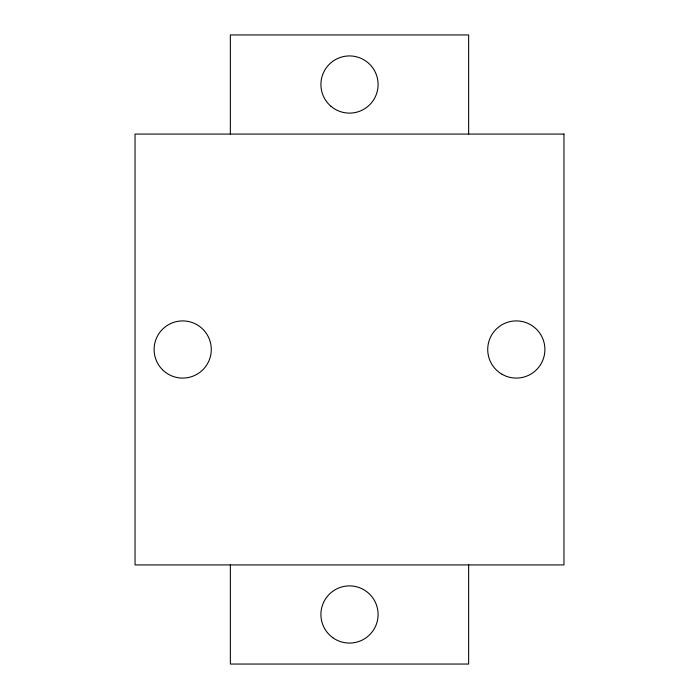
<?xml version="1.0" encoding="UTF-8"?>
<svg xmlns="http://www.w3.org/2000/svg" width="699" height="699" viewBox="0 0 699 699"><rect width="100%" height="100%" fill="white"/><g stroke="black" fill="none" stroke-linecap="round" stroke-linejoin="round"><path stroke-width="1.05" d="M468.645 134.077L468.645 34.95L230.355 34.95L230.355 134.077M468.645 564.923L468.645 664.05L230.355 664.05L230.355 564.923M563.962 134.077L135.038 134.077L135.038 564.923L563.962 564.923L563.962 134.077M502.013 374.262A28.598 28.598 0 0 0 544.905 349.5A28.598 28.598 0 0 0 502.013 324.738A28.598 28.598 0 0 0 502.013 374.262M162.474 369.719A28.598 28.598 0 0 0 210.312 356.901A28.598 28.598 0 0 0 175.292 321.881A28.598 28.598 0 0 0 162.474 369.719M332.864 637.741A28.598 28.598 0 0 0 377.958 617.269A28.598 28.598 0 0 0 337.678 588.444A28.598 28.598 0 0 0 332.864 637.741M331.046 106.362A28.598 28.598 0 0 0 377.643 89.577A28.598 28.598 0 0 0 339.81 57.615A28.598 28.598 0 0 0 331.046 106.362"/></g></svg>
